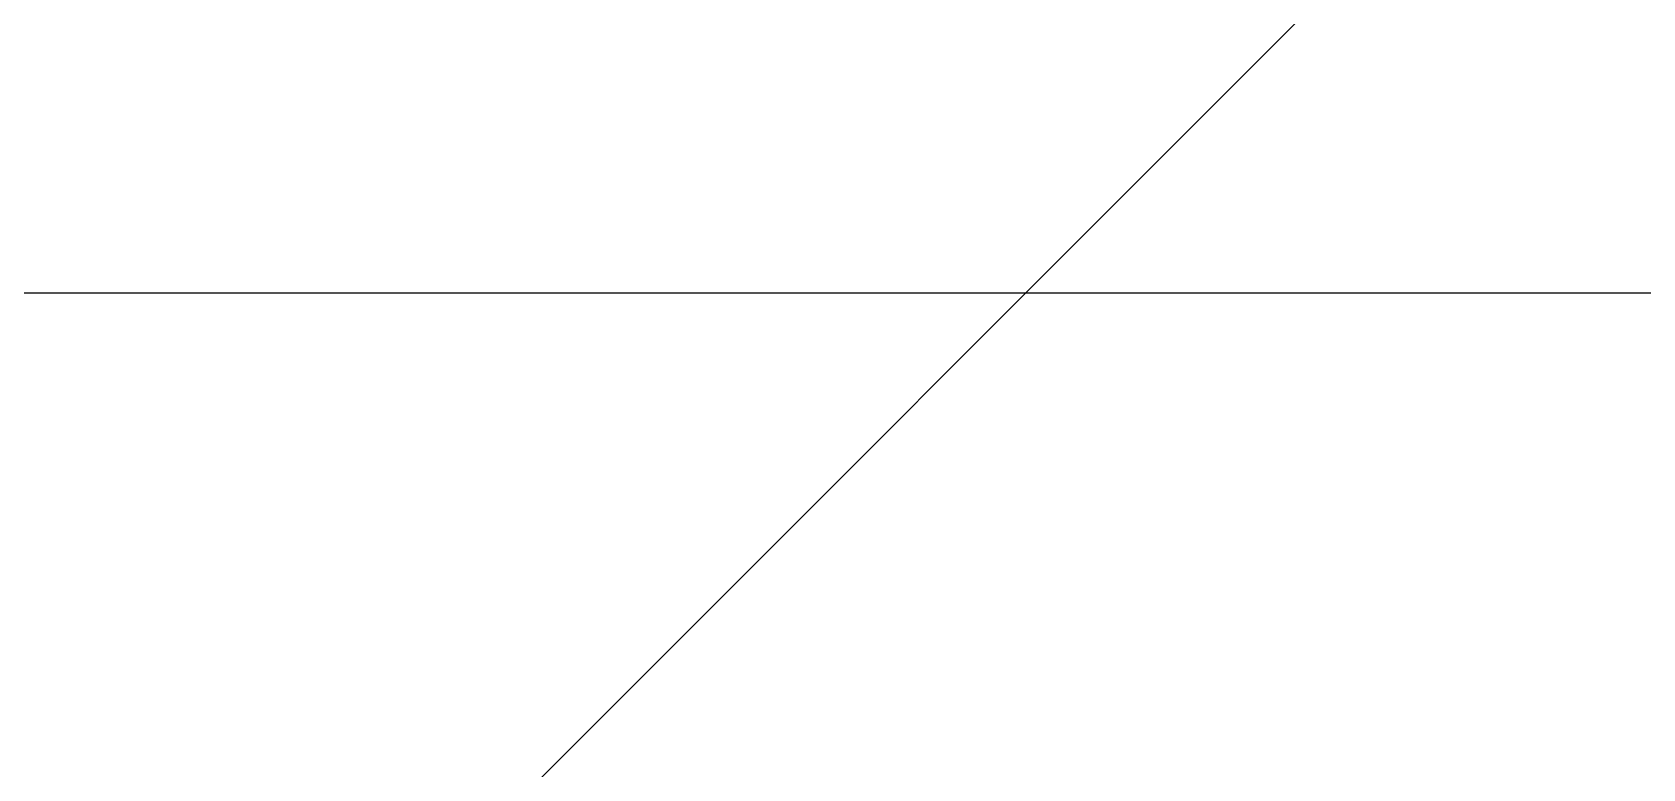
# Model space of a CAD drawing. Header units: millimetres. Extents: x 732 to 1037, y 127 to 299.
# Drawn here: x 734.43268 to 734.45147, y 283.13703 to 283.14562 of the extents above; entities that cross this region are included whole.
import ezdxf

# ---------------------------------------------------------------- set-up
doc = ezdxf.new("R2010")
doc.units = ezdxf.units.MM
doc.layers.add('I-ARQ', color=8, linetype='Continuous')

# ---------------------------------------------------------------- blocks, each defined once
blk = doc.blocks.new('A$C4CA24491')
at = {"layer": 'I-ARQ', "color": 2}
blk.add_line((0.000001, 8.00363), (11.041889, 19.045519), dxfattribs=at)

msp = doc.modelspace()

# ---------------------------------------------------------------- linework, layer by layer
at = {"layer": 'I-ARQ'}
for points in [[(734.41834, 283.142576), (734.41834, 283.164627), (734.435267, 283.182984), (734.457245, 283.184768), (734.457245, 283.184768), (734.479223, 283.186552), (734.498889, 283.171166), (734.502446, 283.149404)], [(734.419007, 283.142576), (734.419007, 283.164179), (734.435518, 283.182199), (734.457039, 283.184081), (734.457039, 283.184081), (734.478559, 283.185964), (734.497949, 283.171086), (734.5017, 283.149811)], [(734.422066, 283.142576), (734.422066, 283.162592), (734.437366, 283.179289), (734.457305, 283.181034), (734.457305, 283.181034), (734.477246, 283.182778), (734.495211, 283.168993), (734.498688, 283.14928)]]:
    msp.add_open_spline(points, degree=3, knots=[0, 0, 0, 0, 0.5, 0.5, 0.5, 0.5, 1, 1, 1, 1], dxfattribs=at)
msp.add_open_spline([(734.453091, 283.142576), (734.453091, 283.142576), (734.422066, 283.142576), (734.422066, 283.142576)], degree=3, dxfattribs=at)

# ---------------------------------------------------------------- block references
msp.add_blockref('A$C4CA24491', (733.632583, 274.327261))

doc.saveas('drawing.dxf')
